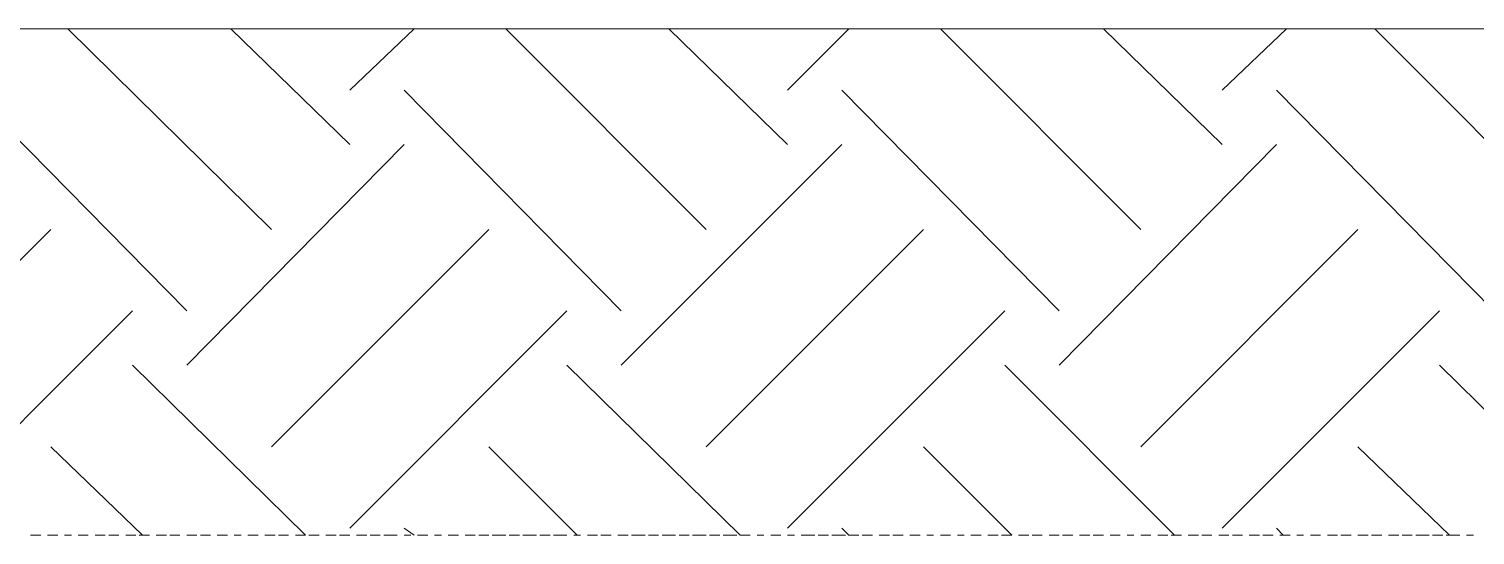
# Model space of a CAD drawing. Header units: millimetres. Extents: x 2928 to 3112, y 1220 to 1280.
# Drawn here: x 3097.495 to 3098.904, y 1272.149 to 1272.642 of the extents above; entities that cross this region are included whole.
import ezdxf

# ---------------------------------------------------------------- set-up
doc = ezdxf.new("R2010")
doc.units = ezdxf.units.MM

msp = doc.modelspace()

# ---------------------------------------------------------------- linework, layer by layer
at = {"color": 7, "linetype": 'Continuous', "lineweight": 9, "true_color": 0x000007}
msp.add_lwpolyline([(3096.91775, 1272.64194), (3102.53469, 1272.64194), (3102.53469, 1272.64194)], dxfattribs=at)
at = {"color": 9, "linetype": 'Continuous', "lineweight": 5, "true_color": 0xbababa}
for points in [[(3097.73151, 1272.44677), (3097.53303, 1272.64194), (3097.53303, 1272.64194)], [(3097.80759, 1272.52947), (3097.69181, 1272.64194), (3097.69181, 1272.64194)], [(3097.80759, 1272.5824), (3097.87044, 1272.64194), (3097.87044, 1272.64194)], [(3098.15493, 1272.44677), (3097.95976, 1272.64194), (3097.95976, 1272.64194)], [(3098.23432, 1272.52947), (3098.11854, 1272.64194), (3098.11854, 1272.64194)], [(3098.23432, 1272.5824), (3098.29386, 1272.64194), (3098.29386, 1272.64194)], [(3098.57835, 1272.44677), (3098.38318, 1272.64194), (3098.38318, 1272.64194)], [(3098.65774, 1272.52947), (3098.54196, 1272.64194), (3098.54196, 1272.64194)], [(3098.65774, 1272.5824), (3098.72059, 1272.64194), (3098.72059, 1272.64194)], [(3099.00177, 1272.44677), (3098.8066, 1272.64194), (3098.8066, 1272.64194)], [(3097.64881, 1272.36738), (3097.4371, 1272.5824), (3097.4371, 1272.5824)], [(3098.07223, 1272.36738), (3097.86052, 1272.5824), (3097.86052, 1272.5824)], [(3098.49896, 1272.36738), (3098.28725, 1272.5824), (3098.28725, 1272.5824)], [(3098.92238, 1272.36738), (3098.71067, 1272.5824), (3098.71067, 1272.5824)], [(3097.64881, 1272.31445), (3097.86052, 1272.52947), (3097.86052, 1272.52947)], [(3098.07223, 1272.31445), (3098.28725, 1272.52947), (3098.28725, 1272.52947)], [(3098.49896, 1272.31445), (3098.71067, 1272.52947), (3098.71067, 1272.52947)], [(3097.30478, 1272.23506), (3097.51649, 1272.44677), (3097.51649, 1272.44677)], [(3097.73151, 1272.23506), (3097.94322, 1272.44677), (3097.94322, 1272.44677)], [(3098.15493, 1272.23506), (3098.36664, 1272.44677), (3098.36664, 1272.44677)], [(3098.57835, 1272.23506), (3098.79006, 1272.44677), (3098.79006, 1272.44677)], [(3097.38417, 1272.15567), (3097.59588, 1272.36738), (3097.59588, 1272.36738)], [(3097.80759, 1272.15567), (3098.0193, 1272.36738), (3098.0193, 1272.36738)], [(3098.23432, 1272.15567), (3098.44603, 1272.36738), (3098.44603, 1272.36738)], [(3098.65774, 1272.15567), (3098.86945, 1272.36738), (3098.86945, 1272.36738)], [(3097.76459, 1272.14905), (3097.59588, 1272.31445), (3097.59588, 1272.31445)], [(3098.18801, 1272.14905), (3098.0193, 1272.31445), (3098.0193, 1272.31445)], [(3098.61143, 1272.14905), (3098.44603, 1272.31445), (3098.44603, 1272.31445)], [(3099.03816, 1272.14905), (3098.86945, 1272.31445), (3098.86945, 1272.31445)], [(3097.60581, 1272.14905), (3097.51649, 1272.23506), (3097.51649, 1272.23506)], [(3098.02923, 1272.14905), (3097.94322, 1272.23506), (3097.94322, 1272.23506)], [(3098.45265, 1272.14905), (3098.36664, 1272.23506), (3098.36664, 1272.23506)], [(3098.87938, 1272.14905), (3098.79006, 1272.23506), (3098.79006, 1272.23506)], [(3097.87044, 1272.14905), (3097.86052, 1272.15567), (3097.86052, 1272.15567)], [(3098.29386, 1272.14905), (3098.28725, 1272.15567), (3098.28725, 1272.15567)], [(3098.71729, 1272.14905), (3098.71067, 1272.15567), (3098.71067, 1272.15567)]]:
    msp.add_lwpolyline(points, dxfattribs=at)
at = {"color": 252, "linetype": 'Continuous', "lineweight": 5, "true_color": 0x989898}
for points in [[(3097.50657, 1272.14905), (3097.49664, 1272.14905), (3097.49664, 1272.14905)], [(3097.52311, 1272.14905), (3097.51318, 1272.14905), (3097.51318, 1272.14905)], [(3097.53634, 1272.14905), (3097.52972, 1272.14905), (3097.52972, 1272.14905)], [(3097.55288, 1272.14905), (3097.54295, 1272.14905), (3097.54295, 1272.14905)], [(3097.56942, 1272.14905), (3097.55949, 1272.14905), (3097.55949, 1272.14905)], [(3097.58265, 1272.14905), (3097.57273, 1272.14905), (3097.57273, 1272.14905)], [(3097.59919, 1272.14905), (3097.58927, 1272.14905), (3097.58927, 1272.14905)], [(3097.61242, 1272.14905), (3097.6025, 1272.14905), (3097.6025, 1272.14905)], [(3097.62896, 1272.14905), (3097.61904, 1272.14905), (3097.61904, 1272.14905)], [(3097.64219, 1272.14905), (3097.63227, 1272.14905), (3097.63227, 1272.14905)], [(3097.65873, 1272.14905), (3097.64881, 1272.14905), (3097.64881, 1272.14905)], [(3097.67196, 1272.14905), (3097.66204, 1272.14905), (3097.66204, 1272.14905)], [(3097.6885, 1272.14905), (3097.67858, 1272.14905), (3097.67858, 1272.14905)], [(3097.70174, 1272.14905), (3097.69512, 1272.14905), (3097.69512, 1272.14905)], [(3097.71828, 1272.14905), (3097.70835, 1272.14905), (3097.70835, 1272.14905)], [(3097.73482, 1272.14905), (3097.72489, 1272.14905), (3097.72489, 1272.14905)], [(3097.74805, 1272.14905), (3097.73812, 1272.14905), (3097.73812, 1272.14905)], [(3097.76459, 1272.14905), (3097.75466, 1272.14905), (3097.75466, 1272.14905)], [(3097.77782, 1272.14905), (3097.7679, 1272.14905), (3097.7679, 1272.14905)], [(3097.79436, 1272.14905), (3097.78444, 1272.14905), (3097.78444, 1272.14905)], [(3097.80759, 1272.14905), (3097.79767, 1272.14905), (3097.79767, 1272.14905)], [(3097.82413, 1272.14905), (3097.81421, 1272.14905), (3097.81421, 1272.14905)], [(3097.83736, 1272.14905), (3097.82744, 1272.14905), (3097.82744, 1272.14905)], [(3097.8539, 1272.14905), (3097.84067, 1272.14905), (3097.84067, 1272.14905)], [(3097.86714, 1272.14905), (3097.86052, 1272.14905), (3097.86052, 1272.14905)], [(3097.88368, 1272.14905), (3097.87375, 1272.14905), (3097.87375, 1272.14905)], [(3097.89691, 1272.14905), (3097.89029, 1272.14905), (3097.89029, 1272.14905)], [(3097.91345, 1272.14905), (3097.90352, 1272.14905), (3097.90352, 1272.14905)], [(3097.92999, 1272.14905), (3097.92006, 1272.14905), (3097.92006, 1272.14905)], [(3097.94322, 1272.14905), (3097.93329, 1272.14905), (3097.93329, 1272.14905)], [(3097.95976, 1272.14905), (3097.94653, 1272.14905), (3097.94653, 1272.14905)], [(3097.97299, 1272.14905), (3097.96307, 1272.14905), (3097.96307, 1272.14905)], [(3097.98953, 1272.14905), (3097.9763, 1272.14905), (3097.9763, 1272.14905)], [(3098.00276, 1272.14905), (3097.99284, 1272.14905), (3097.99284, 1272.14905)], [(3098.0193, 1272.14905), (3098.00607, 1272.14905), (3098.00607, 1272.14905)], [(3098.03253, 1272.14905), (3098.02592, 1272.14905), (3098.02592, 1272.14905)], [(3098.04907, 1272.14905), (3098.03915, 1272.14905), (3098.03915, 1272.14905)], [(3098.06231, 1272.14905), (3098.05238, 1272.14905), (3098.05238, 1272.14905)], [(3098.07885, 1272.14905), (3098.06892, 1272.14905), (3098.06892, 1272.14905)], [(3098.09539, 1272.14905), (3098.08215, 1272.14905), (3098.08215, 1272.14905)], [(3098.10862, 1272.14905), (3098.09869, 1272.14905), (3098.09869, 1272.14905)], [(3098.12516, 1272.14905), (3098.11193, 1272.14905), (3098.11193, 1272.14905)], [(3098.13839, 1272.14905), (3098.12847, 1272.14905), (3098.12847, 1272.14905)], [(3098.15493, 1272.14905), (3098.1417, 1272.14905), (3098.1417, 1272.14905)], [(3098.16816, 1272.14905), (3098.15824, 1272.14905), (3098.15824, 1272.14905)], [(3098.1847, 1272.14905), (3098.17147, 1272.14905), (3098.17147, 1272.14905)], [(3098.19793, 1272.14905), (3098.18801, 1272.14905), (3098.18801, 1272.14905)], [(3098.21117, 1272.14905), (3098.20455, 1272.14905), (3098.20455, 1272.14905)], [(3098.2277, 1272.14905), (3098.21778, 1272.14905), (3098.21778, 1272.14905)], [(3098.24094, 1272.14905), (3098.23432, 1272.14905), (3098.23432, 1272.14905)], [(3098.26078, 1272.14905), (3098.24755, 1272.14905), (3098.24755, 1272.14905)], [(3098.27402, 1272.14905), (3098.26409, 1272.14905), (3098.26409, 1272.14905)], [(3098.29056, 1272.14905), (3098.27732, 1272.14905), (3098.27732, 1272.14905)], [(3098.30379, 1272.14905), (3098.29386, 1272.14905), (3098.29386, 1272.14905)], [(3098.31702, 1272.14905), (3098.3071, 1272.14905), (3098.3071, 1272.14905)], [(3098.33356, 1272.14905), (3098.32364, 1272.14905), (3098.32364, 1272.14905)], [(3098.34679, 1272.14905), (3098.33687, 1272.14905), (3098.33687, 1272.14905)], [(3098.36333, 1272.14905), (3098.35341, 1272.14905), (3098.35341, 1272.14905)], [(3098.37656, 1272.14905), (3098.36995, 1272.14905), (3098.36995, 1272.14905)], [(3098.3931, 1272.14905), (3098.38318, 1272.14905), (3098.38318, 1272.14905)], [(3098.40634, 1272.14905), (3098.39972, 1272.14905), (3098.39972, 1272.14905)], [(3098.42288, 1272.14905), (3098.41295, 1272.14905), (3098.41295, 1272.14905)], [(3098.43942, 1272.14905), (3098.42949, 1272.14905), (3098.42949, 1272.14905)], [(3098.45265, 1272.14905), (3098.44272, 1272.14905), (3098.44272, 1272.14905)], [(3098.46919, 1272.14905), (3098.45926, 1272.14905), (3098.45926, 1272.14905)], [(3098.48242, 1272.14905), (3098.4725, 1272.14905), (3098.4725, 1272.14905)], [(3098.49896, 1272.14905), (3098.48904, 1272.14905), (3098.48904, 1272.14905)], [(3098.51219, 1272.14905), (3098.50227, 1272.14905), (3098.50227, 1272.14905)], [(3098.52873, 1272.14905), (3098.51881, 1272.14905), (3098.51881, 1272.14905)], [(3098.54196, 1272.14905), (3098.53204, 1272.14905), (3098.53204, 1272.14905)], [(3098.5585, 1272.14905), (3098.54858, 1272.14905), (3098.54858, 1272.14905)], [(3098.57173, 1272.14905), (3098.56512, 1272.14905), (3098.56512, 1272.14905)], [(3098.58827, 1272.14905), (3098.57835, 1272.14905), (3098.57835, 1272.14905)], [(3098.60481, 1272.14905), (3098.59489, 1272.14905), (3098.59489, 1272.14905)], [(3098.61805, 1272.14905), (3098.60812, 1272.14905), (3098.60812, 1272.14905)], [(3098.63459, 1272.14905), (3098.62466, 1272.14905), (3098.62466, 1272.14905)], [(3098.64782, 1272.14905), (3098.63789, 1272.14905), (3098.63789, 1272.14905)], [(3098.66436, 1272.14905), (3098.65443, 1272.14905), (3098.65443, 1272.14905)], [(3098.67759, 1272.14905), (3098.66767, 1272.14905), (3098.66767, 1272.14905)], [(3098.69413, 1272.14905), (3098.68421, 1272.14905), (3098.68421, 1272.14905)], [(3098.70736, 1272.14905), (3098.69744, 1272.14905), (3098.69744, 1272.14905)], [(3098.7239, 1272.14905), (3098.71398, 1272.14905), (3098.71398, 1272.14905)], [(3098.73713, 1272.14905), (3098.73052, 1272.14905), (3098.73052, 1272.14905)], [(3098.75367, 1272.14905), (3098.74375, 1272.14905), (3098.74375, 1272.14905)], [(3098.77021, 1272.14905), (3098.76029, 1272.14905), (3098.76029, 1272.14905)], [(3098.78344, 1272.14905), (3098.77352, 1272.14905), (3098.77352, 1272.14905)], [(3098.79998, 1272.14905), (3098.79006, 1272.14905), (3098.79006, 1272.14905)], [(3098.81322, 1272.14905), (3098.80329, 1272.14905), (3098.80329, 1272.14905)], [(3098.82976, 1272.14905), (3098.81983, 1272.14905), (3098.81983, 1272.14905)], [(3098.84299, 1272.14905), (3098.83306, 1272.14905), (3098.83306, 1272.14905)], [(3098.85953, 1272.14905), (3098.8463, 1272.14905), (3098.8463, 1272.14905)], [(3098.87276, 1272.14905), (3098.86284, 1272.14905), (3098.86284, 1272.14905)], [(3098.8893, 1272.14905), (3098.87607, 1272.14905), (3098.87607, 1272.14905)], [(3098.90253, 1272.14905), (3098.89592, 1272.14905), (3098.89592, 1272.14905)]]:
    msp.add_lwpolyline(points, dxfattribs=at)

doc.saveas('drawing.dxf')
